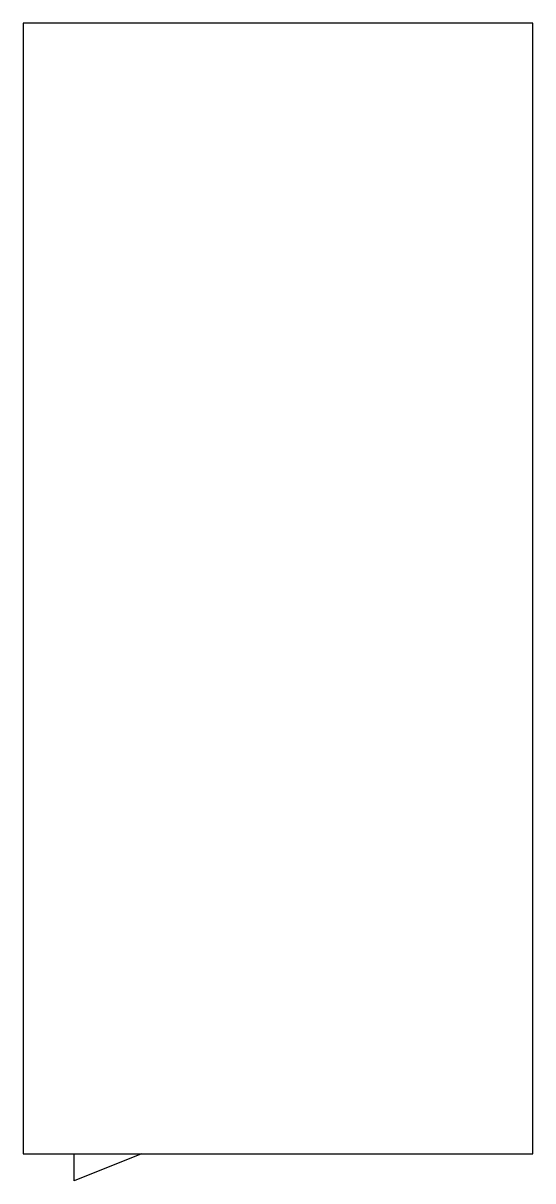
# Model space of a CAD drawing. Header units: millimetres. Extents: x -35 to -5, y -56.3 to 11.9.
import ezdxf

# ---------------------------------------------------------------- set-up
doc = ezdxf.new("R2010")
doc.units = ezdxf.units.MM
doc.layers.get('0').update_dxf_attribs({"linetype": 'CONTINUOUS'})

msp = doc.modelspace()

# ---------------------------------------------------------------- linework, layer by layer
for points in [[(-5, -54.746), (-5, 11.872), (-35, 11.872), (-35, -54.746)], [(-32, -54.746), (-28.04, -54.746), (-32, -56.346)]]:
    msp.add_lwpolyline(points, close=True)

doc.saveas('drawing.dxf')
